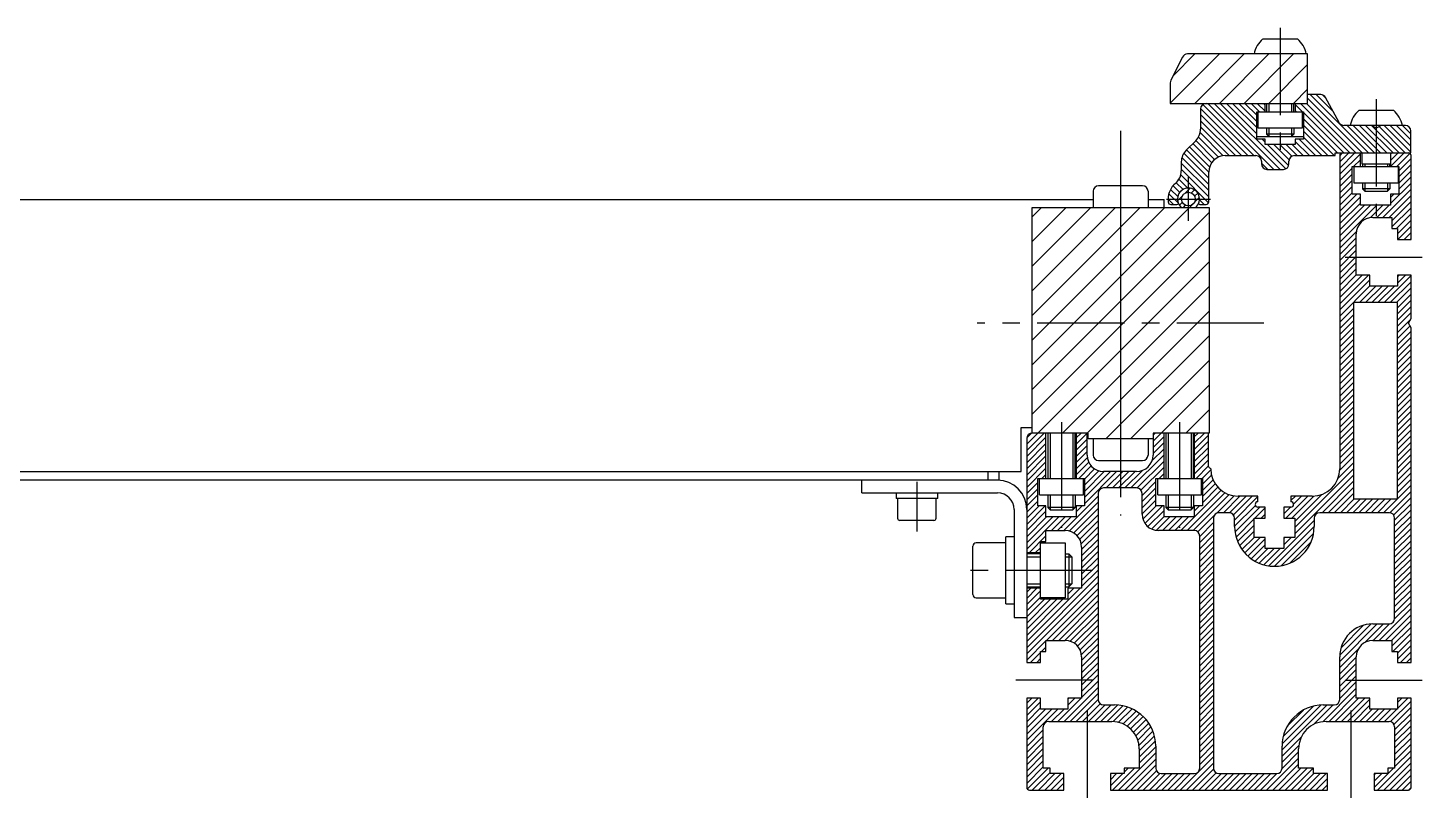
# Model space of a CAD drawing. Extents: x -10 to 4817, y -8 to 1051.
# Drawn here: x 4563 to 4816.9, y 66 to 206.7 of the extents above; entities that cross this region are included whole.
import ezdxf

# ---------------------------------------------------------------- set-up
doc = ezdxf.new("R2010")
doc.units = 0
doc.header["$LTSCALE"] = 0.5
doc.linetypes.add('CENTER', pattern=[50.8, 31.75, -6.35, 6.35, -6.35])
for name, color, linetype in [('MSM_CENTER', 1, 'CENTER'), ('MSM_CONTINUOUS', 7, 'CONTINUOUS'), ('MSM_NARROW', 5, 'CONTINUOUS')]:
    doc.layers.add(name, color=color, linetype=linetype)

msp = doc.modelspace()

# ---------------------------------------------------------------- linework, layer by layer
at = {"layer": 'MSM_CENTER'}
for p, q in [((4791, 206.75), (4791, 183.5)), ((4808.5, 193.75), (4808.5, 172.5)), ((4761.95, 188), (4761.95, 118)), ((4774.3, 171.6), (4774.3, 179.6)), ((4770.3, 175.6), (4778.3, 175.6)), ((4802.85, 165), (4816.85, 165)), ((4788.05, 153), (4735.85, 153)), ((4751.2, 135), (4751.2, 115.75)), ((4772.7, 135), (4772.7, 115.75)), ((4724.85, 124.1), (4724.85, 115.1)), ((4756.85, 108), (4733.05, 108)), ((4756.85, 88), (4742.85, 88)), ((4802.85, 88), (4816.85, 88)), ((4755.85, 82.5), (4755.85, 66)), ((4803.85, 82.5), (4803.85, 66))]:
    msp.add_line(p, q, dxfattribs=at)
at = {"layer": 'MSM_CONTINUOUS'}
for p, q in [((4787.88, 204.75), (4794.13, 204.75)), ((4773.22, 201.45), (4771.11, 197.21)), ((4796, 202), (4774.12, 202)), ((4796, 193), (4796, 202)), ((4771, 196.76), (4771, 193)), ((4771, 193), (4796, 193)), ((4788.25, 191.5), (4788.25, 193)), ((4788.5, 193), (4788.5, 191.5)), ((4793.5, 191.5), (4793.5, 193)), ((4793.75, 193), (4793.75, 191.5)), ((4798.4, 194.6), (4796, 194.6)), ((4801.72, 189.53), (4799.28, 194.07)), ((4776.5, 192), (4776.5, 188.34)), ((4786.75, 191.5), (4795.25, 191.5)), ((4786.75, 186.5), (4786.75, 191.5)), ((4787, 188.5), (4787, 191.5)), ((4795, 191.5), (4795, 188.5)), ((4795.25, 191.5), (4795.25, 186.5)), ((4805.38, 191.75), (4811.63, 191.75)), ((4795, 188.5), (4787, 188.5)), ((4788.5, 188.5), (4788.5, 187.43)), ((4793.5, 188.5), (4793.5, 187.43)), ((4813.8, 189), (4802.6, 189)), ((4808.5, 188.5), (4807.63, 189)), ((4809.37, 189), (4808.5, 188.5)), ((4814.8, 184), (4814.8, 188)), ((4775.62, 186.22), (4773.88, 184.48)), ((4786.75, 187), (4795.25, 187)), ((4788.25, 186.5), (4786.75, 186.5)), ((4788.25, 185.5), (4788.25, 186.5)), ((4793.75, 185.5), (4788.25, 185.5)), ((4793.5, 187.43), (4788.5, 187.43)), ((4788.5, 187.43), (4788.93, 187)), ((4793.07, 187), (4793.5, 187.43)), ((4793.75, 186.5), (4793.75, 185.5)), ((4795.25, 186.5), (4793.75, 186.5)), ((4781, 183.5), (4786.6, 183.5)), ((4793.6, 183.5), (4801, 183.5)), ((4801, 184), (4814.8, 184)), ((4801, 183.5), (4801, 184)), ((4801.85, 183.5), (4801.85, 126.5)), ((4805.6, 181.5), (4805.6, 184)), ((4805.9, 184), (4805.9, 182)), ((4811.1, 184), (4811.1, 181.5)), ((4814.85, 168.25), (4814.85, 183.5)), ((4773, 182.36), (4773, 180.74)), ((4778, 175.1), (4778, 180.5)), ((4787.6, 182.5), (4787.6, 182)), ((4788.6, 181), (4791.6, 181)), ((4792.6, 182), (4792.6, 182.5)), ((4804.1, 181.5), (4812.6, 181.5)), ((4804.1, 176.5), (4804.1, 181.5)), ((4804.5, 178.5), (4804.5, 181.5)), ((4805.9, 182), (4811.1, 182)), ((4806, 182), (4806, 181.5)), ((4811, 181.5), (4811, 182)), ((4812.5, 181.5), (4812.5, 178.5)), ((4812.6, 181.5), (4812.6, 176.5)), ((4765.95, 178), (4757.95, 178)), ((4812.5, 178.5), (4804.5, 178.5)), ((4806, 178.5), (4806, 177.43)), ((4811, 178.5), (4811, 177.43)), ((4332.75, 175.5), (4756.95, 175.5)), ((4756.95, 177), (4756.95, 174.08)), ((4766.95, 177), (4766.95, 174.08)), ((4766.95, 175.5), (4769.85, 175.5)), ((4769.85, 174.08), (4769.85, 175.5)), ((4770.6, 175.6), (4770.6, 175.1)), ((4805.6, 176.5), (4804.1, 176.5)), ((4805.6, 174.5), (4805.6, 176.5)), ((4811, 177.43), (4806, 177.43)), ((4806, 177.43), (4806.43, 177)), ((4806.43, 177), (4810.57, 177)), ((4810.57, 177), (4811, 177.43)), ((4811.1, 176.5), (4811.1, 174.5)), ((4812.6, 176.5), (4811.1, 176.5)), ((4745.85, 174.08), (4778.05, 174.08)), ((4745.85, 133), (4745.85, 174.08)), ((4761.95, 174.08), (4761.95, 131.92)), ((4771.1, 174.6), (4772.21, 174.6)), ((4776.39, 174.6), (4777.5, 174.6)), ((4778.05, 174.08), (4778.05, 133)), ((4811.1, 174.5), (4805.6, 174.5)), ((4807.85, 172.25), (4811.35, 172.25)), ((4811.35, 172.25), (4811.35, 170.25)), ((4811.35, 170.25), (4812.35, 170.25)), ((4812.35, 170.25), (4812.35, 168.25)), ((4804.85, 161.75), (4804.85, 169.25)), ((4812.35, 168.25), (4814.85, 168.25)), ((4807.35, 161.75), (4804.85, 161.75)), ((4807.35, 159.75), (4807.35, 161.75)), ((4814.85, 161.75), (4812.35, 161.75)), ((4812.35, 161.75), (4812.35, 159.75)), ((4814.85, 153.87), (4814.85, 161.75)), ((4812.35, 159.75), (4807.35, 159.75)), ((4812.35, 156.75), (4804.35, 156.75)), ((4804.35, 156.75), (4804.35, 121)), ((4812.35, 121), (4812.35, 156.75)), ((4814.35, 153), (4814.85, 153.87)), ((4814.85, 152.13), (4814.35, 153)), ((4814.85, 91.25), (4814.85, 152.13)), ((4743.85, 126), (4743.85, 134)), ((4743.85, 134), (4745.85, 134)), ((4756.05, 133), (4745.85, 133)), ((4748.35, 124.75), (4748.35, 133)), ((4748.7, 133), (4748.7, 124.75)), ((4753.7, 124.75), (4753.7, 133)), ((4753.85, 133), (4753.85, 124.75)), ((4755.85, 129), (4755.85, 133)), ((4756.05, 131.92), (4756.05, 133)), ((4767.85, 133), (4767.85, 129)), ((4778.05, 133), (4767.85, 133)), ((4769.85, 124.75), (4769.85, 133)), ((4770.2, 133), (4770.2, 124.75)), ((4775.2, 124.75), (4775.2, 133)), ((4775.35, 133), (4775.35, 124.75)), ((4777.95, 126.9), (4777.95, 133)), ((4744.85, 132), (4744.85, 91.25)), ((4767.85, 131.92), (4756.05, 131.92)), ((4756.95, 131.92), (4756.95, 129)), ((4766.95, 131.92), (4766.95, 129)), ((4757.95, 128), (4765.95, 128)), ((4345.85, 126), (4743.85, 126)), ((4737.85, 124.4), (4737.85, 126)), ((4739.85, 124.4), (4739.85, 126)), ((4746.85, 124.75), (4755.35, 124.75)), ((4746.85, 119.75), (4746.85, 124.75)), ((4747.2, 121.75), (4747.2, 124.75)), ((4755.2, 121.75), (4755.2, 124.75)), ((4755.35, 124.75), (4755.35, 119.75)), ((4764.85, 126), (4758.85, 126)), ((4768.35, 124.75), (4776.85, 124.75)), ((4768.35, 119.75), (4768.35, 124.75)), ((4768.7, 121.75), (4768.7, 124.75)), ((4776.7, 121.75), (4776.7, 124.75)), ((4776.85, 124.75), (4776.85, 119.75)), ((4739.85, 124.4), (4349.85, 124.4)), ((4714.85, 122.1), (4714.85, 124.4)), ((4714.85, 122.1), (4739.55, 122.1)), ((4721.05, 122.1), (4721.05, 121.1)), ((4728.65, 121.1), (4728.65, 122.1)), ((4757.85, 122), (4757.85, 84.5)), ((4764.85, 123), (4758.85, 123)), ((4765.85, 118.25), (4765.85, 122)), ((4728.65, 121.1), (4721.05, 121.1)), ((4721.35, 121.1), (4721.35, 117.5)), ((4728.35, 117.5), (4728.35, 121.1)), ((4748.35, 119.75), (4746.85, 119.75)), ((4747.2, 121.75), (4755.2, 121.75)), ((4748.35, 117.75), (4748.35, 119.75)), ((4748.7, 121.75), (4748.7, 119.43)), ((4753.7, 119.43), (4748.7, 119.43)), ((4748.7, 119.43), (4749.13, 119)), ((4753.27, 119), (4753.7, 119.43)), ((4753.7, 121.75), (4753.7, 119.43)), ((4753.85, 119.75), (4753.85, 117.75)), ((4755.35, 119.75), (4753.85, 119.75)), ((4769.85, 119.75), (4768.35, 119.75)), ((4768.7, 121.75), (4776.7, 121.75)), ((4769.85, 117.75), (4769.85, 119.75)), ((4770.2, 121.75), (4770.2, 119.43)), ((4775.2, 119.43), (4770.2, 119.43)), ((4770.2, 119.43), (4770.63, 119)), ((4774.77, 119), (4775.2, 119.43)), ((4775.2, 121.75), (4775.2, 119.43)), ((4775.35, 119.75), (4775.35, 117.75)), ((4776.85, 119.75), (4775.35, 119.75)), ((4786.95, 121.5), (4783.35, 121.5)), ((4786.95, 120.5), (4786.95, 121.5)), ((4788.25, 119.5), (4786.95, 119.5)), ((4788.25, 117.5), (4788.25, 119.5)), ((4791.65, 119.5), (4791.65, 117.5)), ((4792.95, 119.5), (4791.65, 119.5)), ((4792.95, 121.5), (4792.95, 120.5)), ((4796.85, 121.5), (4792.95, 121.5)), ((4804.35, 121), (4812.35, 121)), ((4727.95, 117.1), (4721.75, 117.1)), ((4742.55, 119.1), (4742.55, 99.4)), ((4753.85, 117.75), (4748.35, 117.75)), ((4749.13, 119), (4753.27, 119)), ((4775.35, 117.75), (4769.85, 117.75)), ((4770.63, 119), (4774.77, 119)), ((4778.85, 117.5), (4778.85, 72)), ((4781.7, 118.5), (4779.85, 118.5)), ((4782.7, 116), (4782.7, 117.5)), ((4786.25, 117.5), (4788.25, 117.5)), ((4786.25, 114), (4786.25, 117.5)), ((4791.65, 117.5), (4793.65, 117.5)), ((4793.65, 117.5), (4793.65, 114)), ((4797.2, 117.5), (4797.2, 116)), ((4810.85, 118.5), (4798.2, 118.5)), ((4811.85, 99.25), (4811.85, 117.5)), ((4748.35, 115.25), (4751.85, 115.25)), ((4748.35, 113.25), (4748.35, 115.25)), ((4775.35, 115.25), (4768.85, 115.25)), ((4776.35, 72), (4776.35, 114.25)), ((4735.05, 103.6), (4735.05, 112.4)), ((4741.05, 113), (4735.65, 113)), ((4741.05, 101.9), (4741.05, 114.1)), ((4742.55, 114.1), (4741.05, 114.1)), ((4747.35, 102.75), (4747.35, 113.25)), ((4747.35, 113.25), (4748.35, 113.25)), ((4747.35, 113), (4751.85, 113)), ((4751.85, 113), (4751.85, 103)), ((4754.85, 112.25), (4754.85, 104.75)), ((4788.25, 114), (4786.25, 114)), ((4788.25, 112), (4788.25, 114)), ((4791.65, 112), (4788.25, 112)), ((4791.65, 114), (4791.65, 112)), ((4793.65, 114), (4791.65, 114)), ((4744.85, 111.25), (4747.35, 111.25)), ((4747.35, 111), (4744.85, 111)), ((4751.85, 111), (4752.51, 111)), ((4753.05, 110.46), (4752.51, 111)), ((4752.51, 111), (4752.51, 105)), ((4753.05, 110.46), (4753.05, 105.54)), ((4744.85, 105), (4747.35, 105)), ((4747.35, 104.75), (4744.85, 104.75)), ((4751.85, 105), (4752.51, 105)), ((4752.35, 104.75), (4752.35, 102.75)), ((4754.85, 104.75), (4752.35, 104.75)), ((4752.51, 105), (4753.05, 105.54)), ((4735.65, 103), (4741.05, 103)), ((4741.05, 101.9), (4742.55, 101.9)), ((4751.85, 103), (4747.35, 103)), ((4752.35, 102.75), (4747.35, 102.75)), ((4742.55, 99.4), (4744.85, 99.4)), ((4807.85, 98.25), (4810.85, 98.25)), ((4748.35, 95.25), (4751.85, 95.25)), ((4748.35, 93.25), (4748.35, 95.25)), ((4807.85, 95.25), (4811.35, 95.25)), ((4811.35, 95.25), (4811.35, 93.25)), ((4747.35, 91.25), (4747.35, 93.25)), ((4747.35, 93.25), (4748.35, 93.25)), ((4754.85, 92.25), (4754.85, 84.75)), ((4801.85, 84.5), (4801.85, 92.25)), ((4804.85, 84.75), (4804.85, 92.25)), ((4811.35, 93.25), (4812.35, 93.25)), ((4812.35, 93.25), (4812.35, 91.25)), ((4744.85, 91.25), (4747.35, 91.25)), ((4812.35, 91.25), (4814.85, 91.25)), ((4744.85, 84.75), (4744.85, 68.5)), ((4747.35, 84.75), (4744.85, 84.75)), ((4747.35, 82.75), (4747.35, 84.75)), ((4752.35, 84.75), (4752.35, 82.75)), ((4754.85, 84.75), (4752.35, 84.75)), ((4807.35, 84.75), (4804.85, 84.75)), ((4807.35, 82.75), (4807.35, 84.75)), ((4812.35, 84.75), (4812.35, 82.75)), ((4814.85, 84.75), (4812.35, 84.75)), ((4814.85, 68.5), (4814.85, 84.75)), ((4752.35, 82.75), (4747.35, 82.75)), ((4758.85, 83.5), (4760.85, 83.5)), ((4798.85, 83.5), (4800.85, 83.5)), ((4812.35, 82.75), (4807.35, 82.75)), ((4747.85, 72), (4747.85, 79.5)), ((4748.85, 80.5), (4760.35, 80.5)), ((4799.35, 80.5), (4810.85, 80.5)), ((4811.85, 79.5), (4811.85, 72)), ((4765.35, 75.5), (4765.35, 72)), ((4768.35, 76), (4768.35, 72)), ((4791.35, 72), (4791.35, 76)), ((4794.35, 72), (4794.35, 75.5)), ((4749.1, 72), (4747.85, 72)), ((4749.1, 71), (4749.1, 72)), ((4762.6, 72), (4762.6, 71)), ((4765.35, 72), (4762.6, 72)), ((4797.1, 72), (4794.35, 72)), ((4797.1, 71), (4797.1, 72)), ((4810.6, 72), (4810.6, 71)), ((4811.85, 72), (4810.6, 72)), ((4751.6, 71), (4749.1, 71)), ((4751.6, 68), (4751.6, 71)), ((4760.1, 71), (4760.1, 68)), ((4762.6, 71), (4760.1, 71)), ((4769.35, 71), (4775.35, 71)), ((4779.85, 71), (4790.35, 71)), ((4799.6, 71), (4797.1, 71)), ((4799.6, 68), (4799.6, 71)), ((4808.1, 71), (4808.1, 68)), ((4810.6, 71), (4808.1, 71)), ((4745.35, 68), (4751.6, 68)), ((4760.1, 68), (4799.6, 68)), ((4808.1, 68), (4814.35, 68))]:
    msp.add_line(p, q, dxfattribs=at)
msp.add_circle((4774.3, 175.6), 1.25, dxfattribs=at)
for centre, radius, start, end in [((4790.91, 201.1), 4.75, 129.7731, 169.0684), ((4791.09, 201.1), 4.75, 10.9316, 50.2269), ((4774.12, 201), 1, 90, 153.4349), ((4772, 196.76), 1, 153.4349, 180), ((4777.5, 192), 1, 90, 180), ((4798.4, 193.6), 1, 28.1786, 90), ((4808.41, 188.1), 4.75, 129.7731, 169.0684), ((4808.59, 188.1), 4.75, 10.9316, 50.2269), ((4773.5, 188.34), 3, 315, 0), ((4802.6, 190), 1, 208.1786, 270), ((4813.8, 188), 1, 360, 90), ((4776, 182.36), 3, 135, 180), ((4781, 180.5), 3, 90, 180), ((4786.6, 182.5), 1, 360, 90), ((4793.6, 182.5), 1, 90, 180), ((4802.35, 183.5), 0.5, 90, 180), ((4814.35, 183.5), 0.5, 360, 90), ((4770, 180.74), 3, 309.9255, 360), ((4788.6, 182), 1, 180, 270), ((4791.6, 182), 1, 270, 0), ((4757.95, 177), 1, 90, 180), ((4765.95, 177), 1, 0, 90), ((4774.3, 175.6), 3.7, 129.9255, 180), ((4774.3, 175.6), 2, 310.5358, 229.4642), ((4771.1, 175.1), 0.5, 180, 270), ((4772.21, 174.9), 0.3, 270, 333.3458), ((4776.39, 174.9), 0.3, 206.6542, 270), ((4777.5, 175.1), 0.5, 270, 360), ((4807.85, 169.25), 3, 90, 180), ((4745.85, 132), 1, 90, 180), ((4758.85, 129), 3, 180, 270), ((4757.95, 129), 1, 180, 270), ((4764.85, 129), 3, 270, 0), ((4765.95, 129), 1, 270, 360), ((4778.83, 127.38), 1, 208.5701, 241.4299), ((4783.35, 126.5), 5, 180, 270), ((4796.85, 126.5), 5, 270, 360), ((4739.55, 119.1), 5.3, 0, 90), ((4739.55, 119.1), 3, 360, 90), ((4758.85, 122), 1, 90, 180), ((4764.85, 122), 1, 360, 90), ((4786.95, 120), 0.5, 90, 270), ((4792.95, 120), 0.5, 270, 90), ((4721.75, 117.5), 0.4, 180, 270), ((4727.95, 117.5), 0.4, 270, 0), ((4768.85, 118.25), 3, 180, 270), ((4779.85, 117.5), 1, 90, 180), ((4781.7, 117.5), 1, 360, 90), ((4798.2, 117.5), 1, 90, 180), ((4810.85, 117.5), 1, 360, 90), ((4751.85, 112.25), 3, 360, 90), ((4775.35, 114.25), 1, 360, 90), ((4789.95, 116), 7.25, 180, 0), ((4735.65, 112.4), 0.6, 90, 180), ((4735.65, 103.6), 0.6, 180, 270), ((4810.85, 99.25), 1, 270, 0), ((4807.85, 92.25), 6, 90, 180), ((4751.85, 92.25), 3, 360, 90), ((4807.85, 92.25), 3, 90, 180), ((4758.85, 84.5), 1, 180, 270), ((4800.85, 84.5), 1, 270, 0), ((4760.85, 76), 7.5, 0, 90), ((4798.85, 76), 7.5, 90, 180), ((4748.85, 79.5), 1, 90, 180), ((4760.35, 75.5), 5, 0, 90), ((4799.35, 75.5), 5, 90, 180), ((4810.85, 79.5), 1, 360, 90), ((4769.35, 72), 1, 180, 270), ((4775.35, 72), 1, 270, 0), ((4779.85, 72), 1, 180, 270), ((4790.35, 72), 1, 270, 0), ((4745.35, 68.5), 0.5, 180, 270), ((4814.35, 68.5), 0.5, 270, 0)]:
    msp.add_arc(centre, radius, start, end, dxfattribs=at)
at = {"layer": 'MSM_NARROW'}
for p, q in [((4771, 193.03), (4779.97, 202)), ((4771.52, 198.04), (4775.48, 202)), ((4775.46, 193), (4784.46, 202)), ((4779.95, 193), (4788.95, 202)), ((4784.44, 193), (4793.44, 202)), ((4788.93, 193), (4796, 200.07)), ((4793.42, 193), (4796, 195.58)), ((4789.85, 181), (4777.85, 193)), ((4790.98, 181), (4778.98, 193)), ((4792.01, 181.09), (4780.1, 193)), ((4786.75, 187.47), (4781.22, 193)), ((4786.75, 188.59), (4782.34, 193)), ((4786.75, 189.72), (4783.47, 193)), ((4786.75, 190.84), (4784.59, 193)), ((4787.21, 191.5), (4785.71, 193)), ((4788.25, 191.58), (4786.83, 193)), ((4788.25, 192.71), (4787.96, 193)), ((4788.93, 193), (4788.93, 191.5)), ((4793.07, 193), (4793.07, 191.5)), ((4803.69, 184), (4794.69, 193)), ((4804.81, 184), (4795.81, 193)), ((4805.94, 184), (4796, 193.94)), ((4807.06, 184), (4796.46, 194.6)), ((4800.64, 191.55), (4797.58, 194.6)), ((4799.34, 193.96), (4798.78, 194.52)), ((4783.99, 183.5), (4776.5, 190.99)), ((4785.11, 183.5), (4776.51, 192.1)), ((4786.23, 183.5), (4776.92, 192.81)), ((4795.07, 191.5), (4793.75, 192.82)), ((4793.95, 191.5), (4793.75, 191.7)), ((4802.57, 184), (4795.25, 191.32)), ((4782.86, 183.5), (4776.5, 189.86)), ((4781.74, 183.5), (4776.5, 188.74)), ((4788.93, 188.5), (4788.93, 187)), ((4793.07, 188.5), (4793.07, 187)), ((4801.45, 184), (4795.25, 190.2)), ((4800.82, 183.5), (4795.25, 189.07)), ((4799.7, 183.5), (4795.25, 187.95)), ((4808.18, 184), (4803.18, 189)), ((4809.3, 184), (4804.3, 189)), ((4810.43, 184), (4805.43, 189)), ((4811.55, 184), (4806.55, 189)), ((4812.67, 184), (4807.72, 188.95)), ((4813.79, 184), (4809, 188.79)), ((4814.8, 184.12), (4809.92, 189)), ((4814.8, 185.24), (4811.04, 189)), ((4814.8, 186.36), (4812.16, 189)), ((4814.8, 187.49), (4813.29, 189)), ((4778.54, 182.21), (4775.08, 185.68)), ((4779.07, 182.8), (4775.64, 186.24)), ((4779.76, 183.23), (4776.12, 186.88)), ((4780.64, 183.48), (4776.43, 187.69)), ((4788.25, 185.97), (4787.72, 186.5)), ((4792.54, 181.68), (4788.72, 185.5)), ((4792.63, 182.72), (4789.84, 185.5)), ((4793.1, 183.37), (4790.97, 185.5)), ((4794.09, 183.5), (4792.09, 185.5)), ((4795.21, 183.5), (4793.21, 185.5)), ((4796.33, 183.5), (4793.75, 186.08)), ((4797.46, 183.5), (4794.46, 186.5)), ((4798.58, 183.5), (4795.25, 186.83)), ((4778, 178.26), (4773.11, 183.15)), ((4778, 179.38), (4773.45, 183.93)), ((4778, 180.51), (4773.95, 184.55)), ((4778.16, 181.47), (4774.51, 185.11)), ((4800.95, 183.5), (4801, 183.55)), ((4801.85, 183.47), (4802.38, 184)), ((4801.85, 182.35), (4803.5, 184)), ((4801.85, 181.23), (4804.62, 184)), ((4801.85, 180.1), (4805.6, 183.85)), ((4811.1, 181.5), (4813.6, 184)), ((4811.1, 182.62), (4812.48, 184)), ((4811.1, 183.74), (4811.36, 184)), ((4812.23, 181.5), (4814.64, 183.91)), ((4812.6, 180.75), (4814.85, 183)), ((4778, 177.14), (4773, 182.14)), ((4778, 176.02), (4773, 181.02)), ((4788.73, 181), (4787.6, 182.13)), ((4801.85, 178.98), (4804.1, 181.23)), ((4804.37, 181.5), (4805.6, 182.73)), ((4805.49, 181.5), (4805.6, 181.61)), ((4806.43, 182), (4806.43, 181.5)), ((4810.57, 182), (4810.57, 181.5)), ((4812.6, 179.63), (4814.85, 181.88)), ((4812.6, 178.51), (4814.85, 180.76)), ((4772.71, 176.81), (4771.5, 178.02)), ((4773.31, 177.34), (4772.08, 178.57)), ((4774.18, 177.59), (4772.57, 179.2)), ((4777.97, 174.93), (4772.9, 179.99)), ((4801.85, 177.86), (4804.1, 180.11)), ((4801.85, 176.74), (4804.1, 178.99)), ((4801.85, 175.61), (4804.1, 177.86)), ((4806.43, 178.5), (4806.43, 177)), ((4810.57, 178.5), (4810.57, 177)), ((4811.1, 174.76), (4814.85, 178.51)), ((4812.6, 177.38), (4814.85, 179.63)), ((4771.56, 174.6), (4770.6, 175.56)), ((4772.46, 174.82), (4770.73, 176.55)), ((4772.35, 176.05), (4771.05, 177.36)), ((4772.33, 175.28), (4773.16, 176.11)), ((4772.63, 176.7), (4773.19, 177.27)), ((4773.79, 176.74), (4774.62, 177.57)), ((4774.88, 176.71), (4775.43, 177.25)), ((4775.36, 174.95), (4776.28, 175.86)), ((4775.43, 176.13), (4775.98, 176.68)), ((4777.17, 174.6), (4776.3, 175.48)), ((4801.85, 174.49), (4804.1, 176.74)), ((4801.85, 173.37), (4804.98, 176.5)), ((4801.85, 172.25), (4805.6, 176)), ((4809.71, 172.25), (4814.85, 177.39)), ((4810.83, 172.25), (4814.85, 176.27)), ((4811.1, 175.88), (4811.72, 176.5)), ((4745.85, 145.43), (4774.95, 174.54)), ((4745.85, 172.37), (4747.56, 174.08)), ((4745.85, 167.88), (4752.05, 174.08)), ((4745.85, 163.39), (4756.54, 174.08)), ((4745.85, 158.9), (4761.03, 174.08)), ((4745.85, 154.41), (4765.52, 174.08)), ((4745.85, 149.92), (4770.01, 174.08)), ((4745.85, 140.94), (4778.05, 173.14)), ((4772.65, 174.47), (4773.19, 175.02)), ((4773.38, 174.08), (4773.77, 174.47)), ((4801.85, 171.12), (4805.6, 174.87)), ((4801.85, 170), (4806.35, 174.5)), ((4801.85, 168.88), (4807.47, 174.5)), ((4801.85, 167.76), (4808.59, 174.5)), ((4807.44, 172.22), (4809.72, 174.5)), ((4808.59, 172.25), (4810.84, 174.5)), ((4811.35, 171.64), (4814.85, 175.14)), ((4811.35, 170.52), (4814.85, 174.02)), ((4812.2, 170.25), (4814.85, 172.9)), ((4812.35, 169.28), (4814.85, 171.78)), ((4812.45, 168.25), (4814.85, 170.65)), ((4745.85, 136.45), (4778.05, 168.65)), ((4801.85, 166.63), (4804.88, 169.66)), ((4801.85, 165.51), (4804.85, 168.51)), ((4813.57, 168.25), (4814.85, 169.53)), ((4814.69, 168.25), (4814.85, 168.41)), ((4801.85, 164.39), (4804.85, 167.39)), ((4801.85, 163.27), (4804.85, 166.27)), ((4801.85, 162.14), (4804.85, 165.14)), ((4746.89, 133), (4778.05, 164.16)), ((4801.85, 161.02), (4804.85, 164.02)), ((4801.85, 159.9), (4804.85, 162.9)), ((4801.85, 158.78), (4804.85, 161.78)), ((4801.85, 157.65), (4805.95, 161.75)), ((4801.85, 156.53), (4807.07, 161.75)), ((4801.85, 155.41), (4807.35, 160.91)), ((4809.93, 156.75), (4814.85, 161.67)), ((4811.05, 156.75), (4814.85, 160.55)), ((4812.35, 161.42), (4812.68, 161.75)), ((4812.35, 160.29), (4813.81, 161.75)), ((4751.38, 133), (4778.05, 159.67)), ((4801.85, 154.29), (4807.35, 159.79)), ((4805.44, 156.75), (4808.44, 159.75)), ((4806.56, 156.75), (4809.56, 159.75)), ((4807.68, 156.75), (4810.68, 159.75)), ((4808.81, 156.75), (4811.81, 159.75)), ((4812.17, 156.75), (4814.85, 159.43)), ((4812.35, 155.8), (4814.85, 158.3)), ((4755.87, 133), (4778.05, 155.18)), ((4801.85, 153.16), (4804.35, 155.66)), ((4812.35, 154.68), (4814.85, 157.18)), ((4812.35, 153.56), (4814.85, 156.06)), ((4812.35, 152.44), (4814.85, 154.94)), ((4801.85, 152.04), (4804.35, 154.54)), ((4801.85, 150.92), (4804.35, 153.42)), ((4812.35, 151.31), (4814.78, 153.74)), ((4812.35, 150.19), (4814.65, 152.49)), ((4759.28, 131.92), (4778.05, 150.69)), ((4801.85, 149.79), (4804.35, 152.29)), ((4801.85, 148.67), (4804.35, 151.17)), ((4801.85, 147.55), (4804.35, 150.05)), ((4812.35, 149.07), (4814.85, 151.57)), ((4812.35, 147.95), (4814.85, 150.45)), ((4801.85, 146.43), (4804.35, 148.93)), ((4801.85, 145.3), (4804.35, 147.8)), ((4812.35, 146.82), (4814.85, 149.32)), ((4812.35, 145.7), (4814.85, 148.2)), ((4763.77, 131.92), (4778.05, 146.2)), ((4801.85, 144.18), (4804.35, 146.68)), ((4801.85, 143.06), (4804.35, 145.56)), ((4812.35, 144.58), (4814.85, 147.08)), ((4812.35, 143.46), (4814.85, 145.96)), ((4812.35, 142.33), (4814.85, 144.83)), ((4801.85, 141.94), (4804.35, 144.44)), ((4801.85, 140.81), (4804.35, 143.31)), ((4801.85, 139.69), (4804.35, 142.19)), ((4812.35, 141.21), (4814.85, 143.71)), ((4812.35, 140.09), (4814.85, 142.59)), ((4769.34, 133), (4778.05, 141.71)), ((4801.85, 138.57), (4804.35, 141.07)), ((4801.85, 137.45), (4804.35, 139.95)), ((4812.35, 138.97), (4814.85, 141.47)), ((4812.35, 137.84), (4814.85, 140.34)), ((4773.83, 133), (4778.05, 137.22)), ((4801.85, 136.32), (4804.35, 138.82)), ((4801.85, 135.2), (4804.35, 137.7)), ((4812.35, 136.72), (4814.85, 139.22)), ((4812.35, 135.6), (4814.85, 138.1)), ((4801.85, 134.08), (4804.35, 136.58)), ((4801.85, 132.96), (4804.35, 135.46)), ((4812.35, 134.48), (4814.85, 136.98)), ((4812.35, 133.35), (4814.85, 135.85)), ((4812.35, 132.23), (4814.85, 134.73)), ((4744.85, 130.96), (4746.89, 133)), ((4744.85, 129.84), (4748.01, 133)), ((4744.85, 128.72), (4748.35, 132.22)), ((4744.86, 132.1), (4745.75, 132.99)), ((4749.13, 133), (4749.13, 124.75)), ((4753.27, 133), (4753.27, 124.75)), ((4753.85, 132.1), (4754.75, 133)), ((4753.85, 130.98), (4755.85, 132.98)), ((4767.85, 132.63), (4768.22, 133)), ((4767.85, 131.51), (4769.34, 133)), ((4767.85, 130.39), (4769.85, 132.39)), ((4770.63, 133), (4770.63, 124.75)), ((4774.77, 133), (4774.77, 124.75)), ((4775.35, 131.15), (4777.2, 133)), ((4775.35, 132.28), (4776.07, 133)), ((4775.35, 130.03), (4777.95, 132.63)), ((4801.85, 131.83), (4804.35, 134.33)), ((4801.85, 130.71), (4804.35, 133.21)), ((4801.85, 129.59), (4804.35, 132.09)), ((4812.35, 131.11), (4814.85, 133.61)), ((4812.35, 129.99), (4814.85, 132.49)), ((4744.85, 127.59), (4748.35, 131.09)), ((4744.85, 126.47), (4748.35, 129.97)), ((4753.85, 129.86), (4755.85, 131.86)), ((4753.85, 128.74), (4755.85, 130.74)), ((4753.85, 127.61), (4755.85, 129.61)), ((4767.65, 127.94), (4769.85, 130.14)), ((4767.85, 129.27), (4769.85, 131.27)), ((4775.35, 128.91), (4777.95, 131.51)), ((4775.35, 127.79), (4777.95, 130.39)), ((4801.85, 128.47), (4804.35, 130.97)), ((4801.85, 127.34), (4804.35, 129.84)), ((4812.35, 128.86), (4814.85, 131.36)), ((4812.35, 127.74), (4814.85, 130.24)), ((4744.85, 125.35), (4748.35, 128.85)), ((4744.85, 124.23), (4748.35, 127.73)), ((4753.85, 126.49), (4755.89, 128.53)), ((4753.85, 125.37), (4756.16, 127.68)), ((4754.35, 124.75), (4756.61, 127.01)), ((4763.83, 123), (4769.85, 129.02)), ((4764.95, 123), (4769.85, 127.9)), ((4775.35, 126.66), (4777.95, 129.26)), ((4775.35, 125.54), (4777.95, 128.14)), ((4775.68, 124.75), (4777.95, 127.02)), ((4801.54, 124.79), (4804.35, 127.6)), ((4801.83, 126.2), (4804.35, 128.72)), ((4812.35, 126.62), (4814.85, 129.12)), ((4812.35, 125.5), (4814.85, 128)), ((4744.85, 123.1), (4748.35, 126.6)), ((4747.62, 124.75), (4748.35, 125.48)), ((4755.35, 124.62), (4757.21, 126.49)), ((4755.35, 123.5), (4757.98, 126.13)), ((4755.35, 121.26), (4760.09, 126)), ((4755.35, 122.38), (4758.97, 126)), ((4755.35, 120.13), (4761.22, 126)), ((4759.34, 123), (4762.34, 126)), ((4760.46, 123), (4763.46, 126)), ((4761.58, 123), (4764.58, 126)), ((4762.71, 123), (4765.91, 126.2)), ((4765.66, 122.59), (4769.85, 126.78)), ((4768.95, 124.75), (4769.85, 125.65)), ((4776.81, 124.75), (4778.36, 126.31)), ((4776.85, 123.67), (4778.5, 125.32)), ((4776.85, 122.55), (4778.78, 124.48)), ((4793.65, 115.78), (4804.35, 126.48)), ((4793.65, 114.65), (4804.35, 125.35)), ((4812.35, 124.37), (4814.85, 126.87)), ((4812.35, 123.25), (4814.85, 125.75)), ((4812.35, 122.13), (4814.85, 124.63)), ((4744.85, 121.98), (4746.85, 123.98)), ((4744.85, 120.86), (4746.85, 122.86)), ((4765.85, 121.65), (4768.35, 124.15)), ((4765.85, 120.53), (4768.35, 123.03)), ((4765.85, 119.41), (4768.35, 121.91)), ((4772.92, 115.25), (4780.25, 122.58)), ((4774.04, 115.25), (4780.93, 122.14)), ((4776.85, 121.43), (4779.18, 123.76)), ((4776.85, 120.3), (4779.67, 123.13)), ((4798.62, 118.5), (4804.35, 124.23)), ((4799.74, 118.5), (4804.35, 123.11)), ((4800.86, 118.5), (4804.35, 121.99)), ((4810.95, 118.49), (4814.85, 122.38)), ((4812.35, 121.01), (4814.85, 123.51)), ((4744.85, 119.74), (4746.85, 121.74)), ((4744.85, 118.61), (4746.85, 120.61)), ((4744.85, 117.49), (4747.11, 119.75)), ((4744.85, 116.37), (4748.23, 119.75)), ((4749.13, 121.75), (4749.13, 119)), ((4751.59, 115.25), (4757.85, 121.51)), ((4752.61, 115.15), (4757.85, 120.39)), ((4753.27, 121.75), (4753.27, 119)), ((4753.85, 118.63), (4754.97, 119.75)), ((4765.85, 118.29), (4768.35, 120.79)), ((4766, 117.31), (4768.44, 119.75)), ((4766.37, 116.56), (4769.56, 119.75)), ((4770.63, 121.75), (4770.63, 119)), ((4774.77, 121.75), (4774.77, 119)), ((4775.16, 115.25), (4781.7, 121.79)), ((4775.35, 119.72), (4775.38, 119.75)), ((4775.35, 118.8), (4776.3, 119.75)), ((4779.44, 118.4), (4782.6, 121.57)), ((4780.66, 118.5), (4783.66, 121.5)), ((4781.77, 118.49), (4784.79, 121.5)), ((4782.5, 118.09), (4785.91, 121.5)), ((4782.7, 117.17), (4786.95, 121.42)), ((4782.7, 116.05), (4786.49, 119.84)), ((4782.78, 115.01), (4787.28, 119.5)), ((4786.4, 117.5), (4788.25, 119.36)), ((4791.65, 119.39), (4791.77, 119.5)), ((4791.65, 118.27), (4792.89, 119.5)), ((4792.01, 117.5), (4796.01, 121.5)), ((4792.95, 120.69), (4793.77, 121.5)), ((4793.13, 117.5), (4797.15, 121.52)), ((4793.44, 120.06), (4794.89, 121.5)), ((4793.65, 116.9), (4798.56, 121.81)), ((4801.99, 118.5), (4804.49, 121)), ((4803.11, 118.5), (4805.61, 121)), ((4804.23, 118.5), (4806.73, 121)), ((4805.35, 118.5), (4807.85, 121)), ((4806.48, 118.5), (4808.98, 121)), ((4807.6, 118.5), (4810.1, 121)), ((4808.72, 118.5), (4811.22, 121)), ((4809.84, 118.5), (4812.34, 121)), ((4811.66, 118.07), (4814.85, 121.26)), ((4811.85, 117.14), (4814.85, 120.14)), ((4744.85, 115.25), (4748.35, 118.75)), ((4744.85, 114.12), (4748.48, 117.75)), ((4744.85, 113), (4749.6, 117.75)), ((4744.85, 111.88), (4750.72, 117.75)), ((4749.34, 115.25), (4751.84, 117.75)), ((4750.47, 115.25), (4752.97, 117.75)), ((4753.4, 114.82), (4757.85, 119.27)), ((4754.02, 114.32), (4757.85, 118.14)), ((4754.5, 113.67), (4757.85, 117.02)), ((4766.9, 115.97), (4769.85, 118.92)), ((4767.58, 115.53), (4769.85, 117.79)), ((4768.45, 115.28), (4770.93, 117.75)), ((4769.55, 115.25), (4772.05, 117.75)), ((4770.67, 115.25), (4773.17, 117.75)), ((4771.8, 115.25), (4774.3, 117.75)), ((4776.02, 114.99), (4778.95, 117.91)), ((4782.97, 114.07), (4786.25, 117.36)), ((4787.52, 117.5), (4788.25, 118.23)), ((4788.95, 108.83), (4797.2, 117.08)), ((4811.85, 116.02), (4814.85, 119.02)), ((4811.85, 114.89), (4814.85, 117.89)), ((4745.34, 111.25), (4748.35, 114.26)), ((4754.79, 112.84), (4757.85, 115.9)), ((4754.85, 111.78), (4757.85, 114.78)), ((4776.35, 114.19), (4778.85, 116.69)), ((4776.35, 113.07), (4778.85, 115.57)), ((4776.35, 111.95), (4778.85, 114.45)), ((4783.25, 113.23), (4786.25, 116.23)), ((4783.62, 112.48), (4786.25, 115.11)), ((4789.99, 108.75), (4797.2, 115.96)), ((4791.23, 108.87), (4797.08, 114.72)), ((4811.85, 113.77), (4814.85, 116.77)), ((4811.85, 112.65), (4814.85, 115.65)), ((4811.85, 111.53), (4814.85, 114.53)), ((4746.47, 111.25), (4747.35, 112.13)), ((4754.85, 110.65), (4757.85, 113.65)), ((4754.85, 109.53), (4757.85, 112.53)), ((4776.35, 110.82), (4778.85, 113.32)), ((4776.35, 109.7), (4778.85, 112.2)), ((4784.05, 111.79), (4786.27, 114)), ((4784.55, 111.17), (4787.39, 114)), ((4785.11, 110.61), (4788.25, 113.74)), ((4785.74, 110.11), (4788.25, 112.62)), ((4786.42, 109.67), (4788.76, 112)), ((4787.18, 109.3), (4789.88, 112)), ((4788.02, 109.02), (4791, 112)), ((4791.65, 113.78), (4791.88, 114)), ((4791.65, 112.65), (4793, 114)), ((4792.84, 109.36), (4796.59, 113.11)), ((4811.85, 110.4), (4814.85, 113.4)), ((4811.85, 109.28), (4814.85, 112.28)), ((4744.85, 110.46), (4747.35, 110.46)), ((4751.85, 110.46), (4753.05, 110.46)), ((4754.85, 108.41), (4757.85, 111.41)), ((4754.85, 107.29), (4757.85, 110.29)), ((4776.35, 108.58), (4778.85, 111.08)), ((4776.35, 107.46), (4778.85, 109.96)), ((4811.85, 108.16), (4814.85, 111.16)), ((4811.85, 107.04), (4814.85, 110.04)), ((4744.85, 93.92), (4757.85, 106.92)), ((4754.85, 106.16), (4757.85, 109.16)), ((4754.85, 105.04), (4757.85, 108.04)), ((4776.35, 106.33), (4778.85, 108.83)), ((4776.35, 105.21), (4778.85, 107.71)), ((4811.85, 105.91), (4814.85, 108.91)), ((4811.85, 104.79), (4814.85, 107.79)), ((4811.85, 103.67), (4814.85, 106.67)), ((4744.85, 92.79), (4757.85, 105.79)), ((4744.85, 105.54), (4747.35, 105.54)), ((4744.85, 104.02), (4745.58, 104.75)), ((4744.85, 102.9), (4746.7, 104.75)), ((4744.85, 95.04), (4754.56, 104.75)), ((4744.85, 101.78), (4747.35, 104.28)), ((4748.43, 95.25), (4757.85, 104.67)), ((4751.85, 105.54), (4753.05, 105.54)), ((4752.35, 103.66), (4753.44, 104.75)), ((4776.35, 104.09), (4778.85, 106.59)), ((4776.35, 102.97), (4778.85, 105.47)), ((4776.35, 101.84), (4778.85, 104.34)), ((4811.85, 102.55), (4814.85, 105.55)), ((4811.85, 101.42), (4814.85, 104.42)), ((4744.85, 100.65), (4747.35, 103.15)), ((4744.85, 99.53), (4748.07, 102.75)), ((4744.85, 98.41), (4749.19, 102.75)), ((4744.85, 97.29), (4750.31, 102.75)), ((4744.85, 96.16), (4751.44, 102.75)), ((4749.55, 95.25), (4757.85, 103.55)), ((4750.67, 95.25), (4757.85, 102.43)), ((4776.35, 100.72), (4778.85, 103.22)), ((4776.35, 99.6), (4778.85, 102.1)), ((4811.84, 99.17), (4814.85, 102.18)), ((4811.85, 100.3), (4814.85, 103.3)), ((4751.8, 95.25), (4757.85, 101.3)), ((4752.77, 95.1), (4757.85, 100.18)), ((4753.52, 94.73), (4757.85, 99.06)), ((4776.35, 98.48), (4778.85, 100.98)), ((4776.35, 97.35), (4778.85, 99.85)), ((4809.04, 95.25), (4814.85, 101.06)), ((4810.17, 95.25), (4814.85, 99.93)), ((4754.12, 94.21), (4757.85, 97.94)), ((4754.56, 93.53), (4757.85, 96.81)), ((4776.35, 96.23), (4778.85, 98.73)), ((4776.35, 95.11), (4778.85, 97.61)), ((4776.35, 93.99), (4778.85, 96.49)), ((4801.85, 91.42), (4808.68, 98.25)), ((4801.87, 92.56), (4807.54, 98.23)), ((4802.08, 93.9), (4806.2, 98.02)), ((4806.44, 94.89), (4809.8, 98.25)), ((4807.92, 95.25), (4810.93, 98.26)), ((4811.29, 95.25), (4814.85, 98.81)), ((4811.35, 94.19), (4814.85, 97.69)), ((4811.53, 93.25), (4814.85, 96.57)), ((4744.85, 91.67), (4748.35, 95.17)), ((4747.55, 93.25), (4748.35, 94.05)), ((4754.82, 92.66), (4757.85, 95.69)), ((4754.85, 91.57), (4757.85, 94.57)), ((4776.35, 92.86), (4778.85, 95.36)), ((4776.35, 91.74), (4778.85, 94.24)), ((4812.35, 92.94), (4814.85, 95.44)), ((4812.35, 91.82), (4814.85, 94.32)), ((4745.55, 91.25), (4747.35, 93.05)), ((4746.67, 91.25), (4747.35, 91.93)), ((4754.85, 90.45), (4757.85, 93.45)), ((4754.85, 89.32), (4757.85, 92.32)), ((4776.35, 90.62), (4778.85, 93.12)), ((4776.35, 89.5), (4778.85, 92)), ((4801.85, 90.3), (4805.21, 93.66)), ((4801.85, 89.18), (4804.85, 92.18)), ((4812.9, 91.25), (4814.85, 93.2)), ((4814.02, 91.25), (4814.85, 92.08)), ((4754.85, 88.2), (4757.85, 91.2)), ((4754.85, 87.08), (4757.85, 90.08)), ((4754.85, 85.96), (4757.85, 88.96)), ((4776.35, 88.37), (4778.85, 90.87)), ((4776.35, 87.25), (4778.85, 89.75)), ((4801.85, 88.06), (4804.85, 91.06)), ((4801.85, 86.93), (4804.85, 89.93)), ((4814.76, 91.25), (4814.85, 91.34)), ((4751.64, 80.5), (4757.85, 86.71)), ((4754.85, 84.83), (4757.85, 87.83)), ((4776.35, 86.13), (4778.85, 88.63)), ((4776.35, 85.01), (4778.85, 87.51)), ((4776.35, 83.88), (4778.85, 86.38)), ((4798.75, 80.46), (4804.85, 86.57)), ((4801.85, 85.81), (4804.85, 88.81)), ((4801.85, 84.69), (4804.85, 87.69)), ((4744.85, 83.81), (4745.79, 84.75)), ((4744.85, 82.69), (4746.91, 84.75)), ((4744.85, 81.57), (4747.35, 84.07)), ((4750.52, 80.5), (4754.77, 84.75)), ((4752.35, 84.58), (4752.52, 84.75)), ((4752.35, 83.46), (4753.64, 84.75)), ((4752.76, 80.5), (4757.85, 85.59)), ((4753.88, 80.5), (4757.85, 84.47)), ((4776.35, 82.76), (4778.85, 85.26)), ((4776.35, 81.64), (4778.85, 84.14)), ((4799.91, 80.5), (4804.85, 85.44)), ((4801.03, 80.5), (4805.28, 84.75)), ((4802.15, 80.5), (4806.4, 84.75)), ((4803.27, 80.5), (4807.35, 84.58)), ((4811.1, 80.47), (4814.85, 84.22)), ((4812.35, 84.59), (4812.51, 84.75)), ((4812.35, 83.96), (4813.14, 84.75)), ((4812.35, 82.84), (4814.26, 84.75)), ((4744.85, 80.45), (4747.35, 82.95)), ((4744.85, 79.32), (4748.28, 82.75)), ((4744.85, 78.2), (4749.4, 82.75)), ((4744.85, 77.08), (4750.52, 82.75)), ((4749.39, 80.5), (4751.64, 82.75)), ((4755.01, 80.5), (4758.23, 83.72)), ((4756.13, 80.5), (4759.13, 83.5)), ((4757.25, 80.5), (4760.25, 83.5)), ((4758.37, 80.5), (4761.36, 83.48)), ((4759.5, 80.5), (4762.35, 83.35)), ((4760.6, 80.49), (4763.23, 83.11)), ((4761.58, 80.34), (4764.03, 82.79)), ((4762.41, 80.05), (4764.76, 82.4)), ((4763.13, 79.65), (4765.43, 81.94)), ((4763.76, 79.15), (4766.03, 81.42)), ((4776.35, 80.52), (4778.85, 83.02)), ((4776.35, 79.39), (4778.85, 81.89)), ((4791.35, 75.31), (4799.54, 83.5)), ((4791.37, 76.45), (4798.4, 83.48)), ((4791.57, 77.78), (4797.07, 83.28)), ((4792.29, 79.62), (4795.23, 82.56)), ((4797.15, 79.99), (4800.66, 83.5)), ((4804.4, 80.5), (4807.35, 83.45)), ((4805.52, 80.5), (4807.77, 82.75)), ((4806.64, 80.5), (4808.89, 82.75)), ((4807.76, 80.5), (4810.01, 82.75)), ((4808.89, 80.5), (4811.14, 82.75)), ((4810.01, 80.5), (4812.26, 82.75)), ((4811.73, 79.97), (4814.85, 83.1)), ((4811.85, 78.97), (4814.85, 81.97)), ((4744.85, 75.96), (4747.85, 78.96)), ((4764.3, 78.57), (4766.58, 80.84)), ((4764.74, 77.88), (4767.06, 80.21)), ((4765.08, 77.11), (4767.48, 79.5)), ((4765.3, 76.2), (4767.83, 78.73)), ((4776.35, 78.27), (4778.85, 80.77)), ((4776.35, 77.15), (4778.85, 79.65)), ((4811.85, 77.85), (4814.85, 80.85)), ((4811.85, 76.73), (4814.85, 79.73)), ((4744.85, 74.83), (4747.85, 77.83)), ((4744.85, 73.71), (4747.85, 76.71)), ((4765.35, 75.13), (4768.11, 77.89)), ((4765.35, 74.01), (4768.29, 76.95)), ((4776.35, 76.03), (4778.85, 78.53)), ((4776.35, 74.9), (4778.85, 77.4)), ((4776.35, 73.78), (4778.85, 76.28)), ((4791.35, 74.19), (4794.86, 77.7)), ((4811.85, 75.61), (4814.85, 78.61)), ((4811.85, 74.48), (4814.85, 77.48)), ((4811.85, 73.36), (4814.85, 76.36)), ((4744.85, 72.59), (4747.85, 75.59)), ((4744.85, 71.47), (4747.85, 74.47)), ((4761.59, 68), (4768.35, 74.76)), ((4762.71, 68), (4768.35, 73.64)), ((4765.35, 72.88), (4768.35, 75.88)), ((4772.81, 68), (4778.85, 74.04)), ((4776.35, 72.66), (4778.85, 75.16)), ((4788.53, 68), (4794.35, 73.82)), ((4791.34, 71.93), (4794.35, 74.94)), ((4791.35, 73.07), (4794.39, 76.1)), ((4808.74, 68), (4814.85, 74.11)), ((4811.85, 72.24), (4814.85, 75.24)), ((4744.85, 70.34), (4747.85, 73.34)), ((4744.85, 69.22), (4747.85, 72.22)), ((4744.95, 68.2), (4748.75, 72)), ((4745.87, 68), (4749.1, 71.23)), ((4760.47, 68), (4764.47, 72)), ((4762.6, 71.26), (4763.34, 72)), ((4763.83, 68), (4768.35, 72.52)), ((4764.96, 68), (4768.47, 71.52)), ((4773.94, 68), (4778.85, 72.91)), ((4775.06, 68), (4778.87, 71.81)), ((4776.18, 68), (4779.33, 71.15)), ((4789.65, 68), (4794.35, 72.7)), ((4790.77, 68), (4794.77, 72)), ((4791.9, 68), (4795.9, 72)), ((4793.02, 68), (4797.02, 72)), ((4808.1, 68.49), (4811.61, 72)), ((4809.86, 68), (4814.85, 72.99)), ((4810.98, 68), (4814.85, 71.87)), ((4747, 68), (4750, 71)), ((4748.12, 68), (4751.12, 71)), ((4749.24, 68), (4751.6, 70.36)), ((4750.36, 68), (4751.6, 69.24)), ((4760.1, 69.88), (4761.22, 71)), ((4760.1, 68.76), (4762.34, 71)), ((4766.08, 68), (4769.11, 71.03)), ((4767.2, 68), (4770.2, 71)), ((4768.32, 68), (4771.32, 71)), ((4769.45, 68), (4772.45, 71)), ((4770.57, 68), (4773.57, 71)), ((4771.69, 68), (4774.69, 71)), ((4777.3, 68), (4780.3, 71)), ((4778.43, 68), (4781.43, 71)), ((4779.55, 68), (4782.55, 71)), ((4780.67, 68), (4783.67, 71)), ((4781.79, 68), (4784.79, 71)), ((4782.92, 68), (4785.92, 71)), ((4784.04, 68), (4787.04, 71)), ((4785.16, 68), (4788.16, 71)), ((4786.28, 68), (4789.28, 71)), ((4787.41, 68), (4790.42, 71.01)), ((4794.14, 68), (4797.14, 71)), ((4795.26, 68), (4798.26, 71)), ((4796.39, 68), (4799.39, 71)), ((4797.51, 68), (4799.6, 70.09)), ((4798.63, 68), (4799.6, 68.97)), ((4808.1, 70.73), (4808.37, 71)), ((4808.1, 69.61), (4809.49, 71)), ((4812.1, 68), (4814.85, 70.75)), ((4813.23, 68), (4814.85, 69.62)), ((4751.49, 68), (4751.6, 68.11)), ((4814.35, 68), (4814.85, 68.5))]:
    msp.add_line(p, q, dxfattribs=at)

doc.saveas('drawing.dxf')
